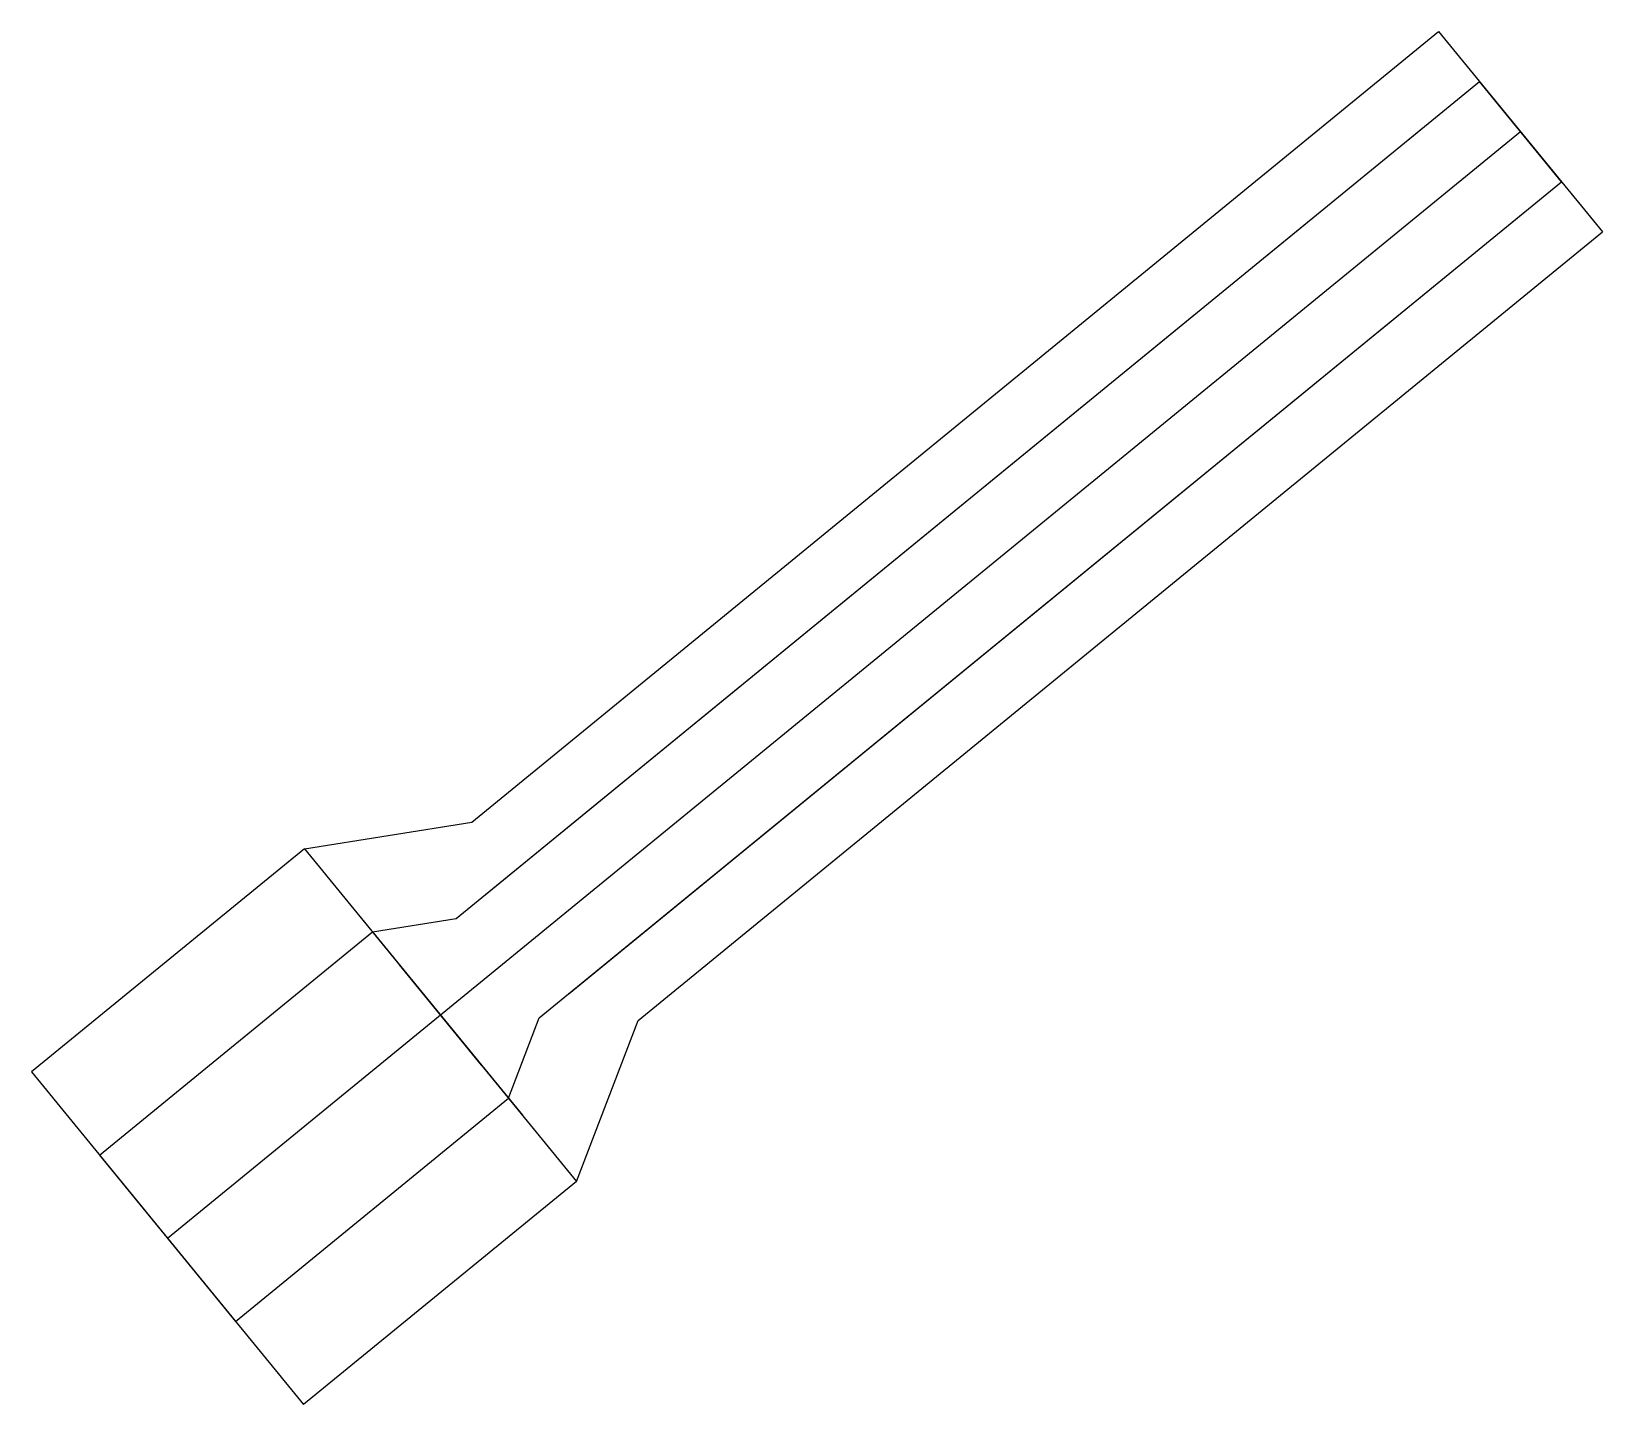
# Model space of a CAD drawing. Header units: millimetres. Extents: x 296339 to 348469, y 4514119 to 4559684.
import ezdxf

# ---------------------------------------------------------------- set-up
doc = ezdxf.new("R2010")
doc.units = ezdxf.units.MM

msp = doc.modelspace()

# ---------------------------------------------------------------- linework, layer by layer
for p, q in [((310946, 4533444), (343029, 4559684)), ((310946, 4533444), (343029, 4559684)), ((343029, 4559684), (348469, 4553032)), ((310428, 4530245), (344389, 4558021)), ((311398, 4531038), (344389, 4558021)), ((347109, 4554695), (344389, 4558021)), ((313191, 4526954), (347109, 4554695)), ((314183, 4527765), (347109, 4554695)), ((316472, 4526862), (348469, 4553032)), ((316472, 4526862), (348469, 4553032)), ((305396, 4532565), (310946, 4533444)), ((305396, 4532565), (296339, 4525157)), ((305396, 4532565), (314424, 4521526)), ((307189, 4530371), (312630, 4523719)), ((307653, 4529805), (310428, 4530245)), ((298596, 4522398), (307653, 4529805)), ((307653, 4529805), (312167, 4524286)), ((311270, 4525382), (308550, 4528708)), ((312167, 4524286), (313191, 4526954)), ((314424, 4521526), (316472, 4526862)), ((296339, 4525157), (305367, 4514119)), ((303110, 4516878), (312167, 4524286)), ((298596, 4522398), (303110, 4516878)), ((314424, 4521526), (305367, 4514119))]:
    msp.add_line(p, q)
at = {"color": 1}
msp.add_line((300853, 4519638), (345749, 4556358), dxfattribs=at)

doc.saveas('drawing.dxf')
